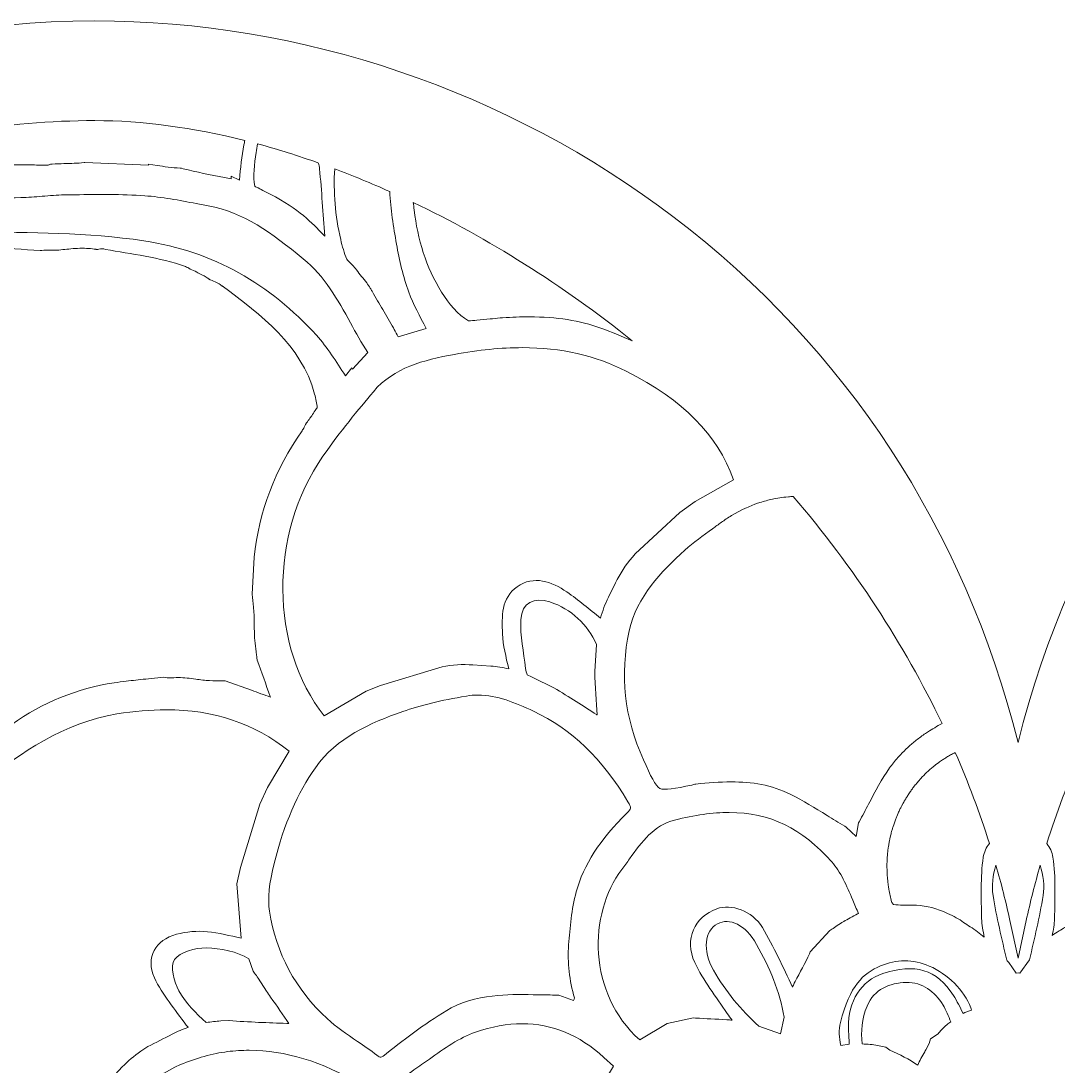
# Model space of a CAD drawing. Extents: x 12 to 8996, y -931 to -69.
# Drawn here: x 4804.4 to 5086.9, y -353.2 to -68.6 of the extents above; entities that cross this region are included whole.
import ezdxf

# ---------------------------------------------------------------- set-up
doc = ezdxf.new("R2010")
doc.units = 0
doc.header["$MEASUREMENT"] = 0
doc.layers.add('Layer 1', color=7, linetype='Continuous')

msp = doc.modelspace()

# ---------------------------------------------------------------- linework, layer by layer
at = {"layer": 'Layer 1', "lineweight": 0}
for points, knots in [([(5491.1, -136.52), (5449.12, -92.73), (5390.98, -68.61), (5327.41, -68.61), (5271.01, -68.61), (5214.99, -87.62), (5169.65, -122.14), (5122.88, -157.75), (5090.64, -207.02), (5076, -265.08), (5061.36, -207.03), (5029.12, -157.77), (4982.34, -122.15), (4937.01, -87.64), (4880.98, -68.62), (4824.59, -68.61), (4824.59, -68.61), (4824.54, -68.61), (4824.54, -68.61), (4760.99, -68.61), (4702.87, -92.72), (4660.89, -136.51), (4612.95, -186.52), (4587.61, -260.36), (4587.61, -350.03), (4587.61, -422.61), (4613.29, -498.34), (4663.94, -575.11), (4704.37, -636.41), (4760.73, -698.52), (4831.45, -759.71), (4951.78, -863.84), (5073.71, -930.15), (5074.92, -930.81), (5074.92, -930.81), (5076, -931.39), (5076, -931.39), (5076, -931.39), (5077.07, -930.81), (5077.07, -930.81), (5078.29, -930.15), (5200.22, -863.84), (5320.55, -759.71), (5391.27, -698.52), (5447.63, -636.41), (5488.06, -575.11), (5538.71, -498.34), (5564.39, -422.61), (5564.39, -350.03), (5564.39, -260.37), (5539.05, -186.54), (5491.1, -136.52)], [0, 0, 0, 0, 1, 1, 1, 2, 2, 2, 3, 3, 3, 4, 4, 4, 5, 5, 5, 6, 6, 6, 7, 7, 7, 8, 8, 8, 9, 9, 9, 10, 10, 10, 11, 11, 11, 12, 12, 12, 13, 13, 13, 14, 14, 14, 15, 15, 15, 16, 16, 16, 17, 17, 17, 17]), ([(4865.17, -102.37), (4864.53, -105.5), (4864.25, -108.71), (4863.92, -111.95), (4863.92, -111.95), (4861.73, -110.93), (4861.73, -110.93), (4861.73, -110.93), (4861.64, -111.62), (4861.64, -111.62), (4861.05, -111.5), (4860.45, -111.38), (4859.86, -111.27), (4855.96, -110.51), (4852.28, -109.79), (4848.61, -108.86), (4848.61, -108.86), (4848.15, -108.69), (4848.15, -108.69), (4848.15, -108.69), (4847.77, -108.69), (4847.77, -108.69), (4845.58, -108.67), (4843.39, -108.31), (4841.55, -107.95), (4841.55, -107.95), (4839.17, -107.61), (4839.17, -107.61), (4839.17, -107.61), (4839.13, -107.94), (4839.13, -107.94), (4839.13, -107.94), (4821.8, -107.17), (4821.8, -107.17), (4821.8, -107.17), (4821.62, -107.19), (4821.62, -107.19), (4819.85, -107.39), (4818.05, -107.43), (4816.15, -107.48), (4815.08, -107.5), (4814.01, -107.53), (4812.94, -107.59), (4812.94, -107.59), (4812.51, -107.61), (4812.51, -107.61), (4812.51, -107.61), (4812.12, -107.78), (4812.12, -107.78), (4812.05, -107.82), (4811.97, -107.84), (4811.88, -107.86), (4811.7, -107.88), (4811.51, -107.91), (4811.28, -107.9), (4809.87, -107.87), (4808.46, -107.85), (4807.04, -107.84), (4807.04, -107.84), (4806.09, -107.84), (4806.09, -107.84), (4803.72, -107.83), (4801.3, -107.84), (4798.76, -107.84), (4798.76, -107.84), (4794.02, -107.86), (4794.02, -107.86), (4794.02, -107.86), (4793.31, -107.96), (4793.31, -107.96), (4791.98, -108.22), (4790.45, -108.19), (4788.63, -107.88), (4788.63, -107.88), (4787.87, -107.75), (4787.87, -107.75), (4787.87, -107.75), (4787.2, -108.11), (4787.2, -108.11), (4787.01, -108.21), (4786.59, -108.32), (4785.82, -108.31), (4782.69, -108.26), (4779.57, -108.28), (4776.44, -108.3), (4773.29, -108.32), (4770.13, -108.34), (4766.98, -108.28), (4766.98, -108.28), (4754.22, -108.07), (4754.22, -108.07), (4754.05, -108.07), (4753.89, -108.06), (4753.72, -108.06), (4776.09, -99.99), (4800.35, -95.76), (4824.54, -95.76), (4837.49, -95.76), (4851.25, -97.64), (4865.41, -101.21), (4865.33, -101.58), (4865.25, -101.96), (4865.17, -102.37)], [0, 0, 0, 0, 1, 1, 1, 2, 2, 2, 3, 3, 3, 4, 4, 4, 5, 5, 5, 6, 6, 6, 7, 7, 7, 8, 8, 8, 9, 9, 9, 10, 10, 10, 11, 11, 11, 12, 12, 12, 13, 13, 13, 14, 14, 14, 15, 15, 15, 16, 16, 16, 17, 17, 17, 18, 18, 18, 19, 19, 19, 20, 20, 20, 21, 21, 21, 22, 22, 22, 23, 23, 23, 24, 24, 24, 25, 25, 25, 26, 26, 26, 27, 27, 27, 28, 28, 28, 29, 29, 29, 30, 30, 30, 31, 31, 31, 32, 32, 32, 33, 33, 33, 34, 34, 34, 34]), ([(4885.5, -107.31), (4885.65, -107.81), (4885.74, -108.4), (4885.78, -108.87), (4886.29, -114.94), (4886.74, -121.04), (4887.21, -127.21), (4886.86, -126.86), (4886.52, -126.53), (4886.14, -126.14), (4883.2, -123.11), (4879.17, -118.97), (4870.82, -115.1), (4870.82, -115.1), (4870.66, -115), (4870.66, -115), (4870.14, -114.69), (4869.61, -114.37), (4869.06, -114.1), (4868.71, -113.93), (4868.41, -113.8), (4868.1, -113.66), (4867.61, -110.85), (4867.98, -107.7), (4868.51, -104.41), (4868.62, -103.69), (4868.75, -102.96), (4868.9, -102.11), (4874.39, -103.59), (4879.93, -105.34), (4885.5, -107.31)], [0, 0, 0, 0, 1, 1, 1, 2, 2, 2, 3, 3, 3, 4, 4, 4, 5, 5, 5, 6, 6, 6, 7, 7, 7, 8, 8, 8, 9, 9, 9, 10, 10, 10, 10]), ([(4904.88, -115.08), (4905.06, -119.86), (4905.91, -124.66), (4906.73, -129.39), (4907.49, -133.82), (4908.53, -138.28), (4910.08, -142.49), (4911.3, -145.82), (4913.02, -148.97), (4914.78, -152.37), (4914.78, -152.37), (4907.21, -154.64), (4907.21, -154.64), (4906.85, -153.96), (4906.48, -153.28), (4906.1, -152.61), (4906.1, -152.61), (4905.89, -152.24), (4905.89, -152.24), (4904.95, -150.56), (4903.97, -148.9), (4902.99, -147.23), (4902.05, -145.63), (4901.11, -144.03), (4900.08, -142.23), (4899.89, -141.96), (4899.72, -141.68), (4899.55, -141.4), (4899.25, -140.92), (4898.94, -140.44), (4898.59, -139.98), (4897.67, -138.77), (4896.73, -137.57), (4895.79, -136.38), (4895.09, -135.49), (4894.33, -134.73), (4893.6, -134), (4893.44, -133.85), (4893.3, -133.69), (4893.15, -133.54), (4892.51, -131.8), (4891.93, -130.02), (4891.51, -128.15), (4890.01, -121.58), (4889.5, -115.18), (4889.88, -108.91), (4894.87, -110.78), (4899.87, -112.84), (4904.88, -115.08)], [0, 0, 0, 0, 1, 1, 1, 2, 2, 2, 3, 3, 3, 4, 4, 4, 5, 5, 5, 6, 6, 6, 7, 7, 7, 8, 8, 8, 9, 9, 9, 10, 10, 10, 11, 11, 11, 12, 12, 12, 13, 13, 13, 14, 14, 14, 15, 15, 15, 16, 16, 16, 16]), ([(4736.5, -118.82), (4736.43, -118.13), (4736.36, -117.44), (4736.3, -116.76), (4736.3, -116.76), (4787.22, -116.76), (4787.22, -116.76), (4788.94, -116.76), (4790.65, -116.77), (4792.37, -116.78), (4796.31, -116.8), (4800.38, -116.83), (4804.4, -116.73), (4806.36, -116.69), (4808.31, -116.52), (4810.2, -116.36), (4812.28, -116.19), (4814.25, -116.02), (4816.24, -116), (4816.24, -116), (4819.17, -115.96), (4819.17, -115.96), (4825.41, -115.88), (4831.87, -115.79), (4838.13, -116.23), (4842.8, -116.55), (4847.57, -117.47), (4852.19, -118.35), (4852.19, -118.35), (4855.45, -118.97), (4855.45, -118.97), (4865.1, -120.75), (4872.57, -126.3), (4881.33, -133.38), (4887.16, -138.09), (4890.73, -144.58), (4894.19, -150.86), (4895.66, -153.54), (4897.18, -156.29), (4898.87, -158.9), (4898.87, -158.9), (4894.75, -163.45), (4894.75, -163.45), (4894.75, -163.45), (4894.52, -163.13), (4894.52, -163.13), (4894.52, -163.13), (4892.81, -165.28), (4892.81, -165.28), (4890.24, -161.37), (4887.89, -157.5), (4884.9, -154.22), (4872.22, -140.31), (4857.02, -131.39), (4837.87, -128.5), (4822.46, -126.18), (4807.07, -126.35), (4791.67, -125.99), (4777.65, -125.66), (4763.58, -126.89), (4749.53, -127.32), (4747.18, -127.39), (4746.25, -128.09), (4746.23, -130.53), (4746.2, -134.21), (4745.64, -137.88), (4745.58, -141.55), (4745.31, -157.9), (4744.8, -174.26), (4745.01, -190.6), (4745.25, -208.37), (4746.6, -226.17), (4754.57, -242.42), (4757.54, -248.49), (4762.7, -253.51), (4766.98, -258.92), (4768.98, -261.45), (4770.97, -264.11), (4773.45, -266.12), (4776.81, -268.86), (4780.47, -271.27), (4784.36, -273.95), (4784.36, -273.95), (4778.44, -279.11), (4778.44, -279.11), (4775.98, -277.54), (4773.39, -276.09), (4770.88, -274.67), (4764.43, -271.04), (4757.77, -267.29), (4752.63, -261.41), (4742.58, -249.9), (4737.27, -237.24), (4736.4, -222.72), (4736.26, -220.3), (4736.07, -217.88), (4735.89, -215.47), (4735.53, -210.66), (4735.16, -205.68), (4735.1, -200.83), (4735.07, -198.44), (4735.38, -196.04), (4735.71, -193.5), (4736, -191.25), (4736.3, -188.92), (4736.35, -186.56), (4736.79, -166.1), (4737.06, -147.4), (4737.17, -129.42), (4737.19, -125.82), (4736.84, -122.26), (4736.5, -118.82)], [0, 0, 0, 0, 1, 1, 1, 2, 2, 2, 3, 3, 3, 4, 4, 4, 5, 5, 5, 6, 6, 6, 7, 7, 7, 8, 8, 8, 9, 9, 9, 10, 10, 10, 11, 11, 11, 12, 12, 12, 13, 13, 13, 14, 14, 14, 15, 15, 15, 16, 16, 16, 17, 17, 17, 18, 18, 18, 19, 19, 19, 20, 20, 20, 21, 21, 21, 22, 22, 22, 23, 23, 23, 24, 24, 24, 25, 25, 25, 26, 26, 26, 27, 27, 27, 28, 28, 28, 29, 29, 29, 30, 30, 30, 31, 31, 31, 32, 32, 32, 33, 33, 33, 34, 34, 34, 35, 35, 35, 36, 36, 36, 37, 37, 37, 37]), ([(4970.89, -155.69), (4968.04, -154.48), (4965.25, -153.33), (4962.37, -152.29), (4956.6, -150.21), (4950.32, -149.2), (4942.9, -149.2), (4940.58, -149.2), (4938.15, -149.3), (4935.59, -149.49), (4935.44, -149.49), (4935.28, -149.48), (4934.93, -149.51), (4934.03, -149.63), (4933.13, -149.74), (4932.21, -149.78), (4930.99, -149.85), (4929.77, -149.97), (4928.55, -150.1), (4927.83, -150.18), (4927.09, -150.25), (4926.28, -150.32), (4923.38, -148.53), (4921.07, -145.78), (4919, -142.5), (4914.69, -135.63), (4912.5, -128.07), (4911.52, -120.09), (4911.44, -119.4), (4911.35, -118.72), (4911.26, -118.03), (4931.61, -127.78), (4951.87, -140.49), (4970.89, -155.69)], [0, 0, 0, 0, 1, 1, 1, 2, 2, 2, 3, 3, 3, 4, 4, 4, 5, 5, 5, 6, 6, 6, 7, 7, 7, 8, 8, 8, 9, 9, 9, 10, 10, 10, 11, 11, 11, 11]), ([(4749.24, -205.88), (4749.26, -204.47), (4749.14, -203.06), (4749.16, -201.64), (4749.16, -201.34), (4749.17, -201.03), (4749.19, -200.72), (4749.21, -200.35), (4749.23, -199.98), (4749.26, -199.6), (4749.28, -199.34), (4749.29, -199.28), (4749.28, -199.35), (4749.29, -199.3), (4749.29, -199.28), (4749.29, -199.19), (4749.29, -198.99), (4749.29, -198.79), (4749.29, -198.59), (4749.29, -198.29), (4749.28, -197.98), (4749.26, -197.68), (4749.19, -196.18), (4749.11, -194.7), (4749.24, -193.2), (4749.26, -192.9), (4749.31, -192.59), (4749.35, -192.29), (4749.34, -192.02), (4749.36, -191.74), (4749.41, -191.47), (4749.37, -190.84), (4749.35, -190.23), (4749.41, -189.62), (4749.39, -189.51), (4749.37, -189.41), (4749.36, -189.3), (4749.07, -187.1), (4748.9, -184.86), (4748.88, -182.64), (4748.82, -176.11), (4748.86, -169.58), (4748.86, -162.55), (4748.87, -162.59), (4748.89, -162.62), (4748.91, -162.66), (4748.91, -162.63), (4748.9, -162.6), (4748.89, -162.57), (4748.89, -162.53), (4748.88, -162.5), (4748.88, -162.46), (4748.88, -162.42), (4748.88, -162.39), (4748.88, -162.35), (4748.89, -162.13), (4748.91, -161.88), (4748.93, -161.65), (4748.85, -160.85), (4748.77, -160.06), (4748.8, -159.24), (4748.86, -157.82), (4749.01, -156.41), (4749.2, -155.01), (4749.54, -152.46), (4749.6, -149.89), (4749.94, -147.34), (4749.96, -147.17), (4750.01, -147.01), (4750.06, -146.85), (4749.88, -144.18), (4749.84, -141.44), (4749.98, -138.61), (4750.09, -136.36), (4749.99, -134.1), (4749.99, -131.8), (4752.77, -131.38), (4755.51, -131.1), (4758.22, -130.97), (4758.59, -130.82), (4758.98, -130.7), (4759.36, -130.61), (4762.37, -129.9), (4765.41, -129.55), (4768.5, -129.54), (4769.9, -129.54), (4771.28, -129.65), (4772.68, -129.69), (4773.8, -129.73), (4774.89, -129.54), (4776, -129.44), (4776.07, -129.43), (4776.15, -129.41), (4776.22, -129.41), (4776.55, -129.4), (4776.87, -129.38), (4777.19, -129.37), (4777.2, -129.37), (4777.21, -129.38), (4777.23, -129.38), (4778.65, -129.32), (4780.06, -129.18), (4781.48, -129.27), (4781.73, -129.28), (4781.95, -129.35), (4782.19, -129.37), (4791.34, -129.96), (4800.49, -130.5), (4809.63, -131.16), (4810.95, -130.98), (4812.28, -131.08), (4813.61, -131.06), (4815.08, -131.03), (4816.55, -130.81), (4818.01, -130.68), (4819.65, -130.53), (4821.29, -130.46), (4822.94, -130.59), (4823.57, -130.64), (4824.2, -130.72), (4824.83, -130.81), (4824.92, -130.82), (4824.98, -130.83), (4825.02, -130.84), (4825.06, -130.84), (4825.08, -130.84), (4825.14, -130.83), (4825.29, -130.84), (4825.45, -130.83), (4825.6, -130.81), (4825.61, -130.81), (4825.62, -130.81), (4825.63, -130.8), (4826.27, -130.6), (4826.89, -130.65), (4827.47, -130.83), (4834.42, -132.14), (4842.14, -132.93), (4849.23, -135.5), (4849.66, -135.66), (4850.09, -135.91), (4850.51, -136.2), (4851.14, -136.4), (4851.74, -136.71), (4852.31, -137.06), (4852.75, -137.34), (4853.21, -137.54), (4853.69, -137.75), (4854.51, -138.12), (4855.22, -138.63), (4855.97, -139.13), (4855.76, -138.99), (4855.54, -138.85), (4855.33, -138.71), (4856.32, -139.31), (4857.46, -139.63), (4858.44, -140.25), (4858.75, -140.45), (4859.04, -140.67), (4859.3, -140.91), (4859.29, -140.84), (4859.28, -140.78), (4859.27, -140.72), (4870.06, -148.97), (4880.66, -156.64), (4884.42, -170.23), (4884.78, -171.53), (4885.01, -172.78), (4885.11, -174.01), (4885.06, -174.07), (4885.01, -174.13), (4884.97, -174.2), (4884.97, -174.2), (4884.55, -174.75), (4884.55, -174.75), (4884.25, -175.23), (4883.94, -175.7), (4883.61, -176.16), (4883.61, -176.16), (4883.1, -176.82), (4883.1, -176.82), (4882.82, -177.27), (4882.51, -177.69), (4882.2, -178.1), (4882.2, -178.1), (4881.97, -178.5), (4881.97, -178.5), (4881.85, -178.74), (4881.73, -178.99), (4881.56, -179.28), (4881.39, -179.59), (4881.21, -179.9), (4880.99, -180.21), (4873.59, -190.88), (4869.28, -202.23), (4867.92, -214.68), (4867.92, -214.68), (4867.44, -224.71), (4867.44, -224.71), (4867.51, -225.88), (4867.62, -227.05), (4867.73, -228.22), (4867.73, -228.22), (4867.85, -229.56), (4867.85, -229.56), (4867.95, -230.76), (4867.96, -231.97), (4867.98, -233.18), (4867.98, -233.87), (4867.99, -234.56), (4868.01, -235.25), (4868.07, -237.09), (4868.26, -239.01), (4868.59, -241.29), (4868.63, -241.53), (4868.65, -241.79), (4868.67, -242.1), (4868.67, -242.1), (4868.8, -242.67), (4868.8, -242.67), (4869.95, -245.98), (4871.14, -249.28), (4872.34, -252.61), (4872.34, -252.61), (4872.4, -252.77), (4872.4, -252.77), (4870.66, -252.14), (4868.93, -251.51), (4867.2, -250.89), (4867.2, -250.89), (4860.05, -248.29), (4860.05, -248.29), (4860.05, -248.29), (4859.37, -248.3), (4859.37, -248.3), (4858.18, -248.32), (4856.98, -248.34), (4855.79, -248.27), (4854.55, -248.21), (4853.32, -248.04), (4852.02, -247.86), (4852.02, -247.86), (4850.8, -247.7), (4850.8, -247.7), (4849.33, -247.51), (4847.75, -247.34), (4846.05, -247.47), (4845.25, -247.54), (4844.42, -247.59), (4843.79, -247.42), (4843.79, -247.42), (4843.34, -247.32), (4843.34, -247.32), (4843.34, -247.32), (4839.13, -247.77), (4839.13, -247.77), (4837.26, -247.96), (4835.49, -248.15), (4833.76, -248.35), (4833.76, -248.35), (4833.12, -248.42), (4833.12, -248.42), (4832.02, -248.56), (4830.94, -248.7), (4829.86, -248.86), (4819.65, -250.4), (4810.26, -254.22), (4801.95, -260.23), (4801.44, -260.6), (4800.93, -260.91), (4800.39, -261.21), (4800.09, -261.39), (4799.78, -261.55), (4799.48, -261.7), (4799.48, -261.7), (4799.15, -261.89), (4799.15, -261.89), (4798.79, -262.15), (4798.42, -262.39), (4798.05, -262.63), (4798.05, -262.63), (4796.67, -263.69), (4796.67, -263.69), (4796.38, -263.94), (4796.09, -264.2), (4795.79, -264.44), (4795.06, -265.04), (4794.26, -265.61), (4793.47, -266.15), (4790.62, -266.16), (4787.75, -265.45), (4784.85, -264.16), (4773.88, -259.3), (4766.87, -250.18), (4759.6, -240.3), (4759.04, -239.78), (4758.54, -239.16), (4758.13, -238.58), (4757.46, -237.64), (4756.93, -236.64), (4756.43, -235.61), (4755.9, -234.52), (4755.48, -233.37), (4755.13, -232.19), (4754.42, -231.17), (4753.91, -229.95), (4753.66, -228.47), (4752.46, -221.39), (4750.88, -214.38), (4749.32, -206.69), (4749.35, -206.71), (4749.38, -206.72), (4749.41, -206.73), (4749.3, -206.46), (4749.23, -206.18), (4749.24, -205.88)], [0, 0, 0, 0, 1, 1, 1, 2, 2, 2, 3, 3, 3, 4, 4, 4, 5, 5, 5, 6, 6, 6, 7, 7, 7, 8, 8, 8, 9, 9, 9, 10, 10, 10, 11, 11, 11, 12, 12, 12, 13, 13, 13, 14, 14, 14, 15, 15, 15, 16, 16, 16, 17, 17, 17, 18, 18, 18, 19, 19, 19, 20, 20, 20, 21, 21, 21, 22, 22, 22, 23, 23, 23, 24, 24, 24, 25, 25, 25, 26, 26, 26, 27, 27, 27, 28, 28, 28, 29, 29, 29, 30, 30, 30, 31, 31, 31, 32, 32, 32, 33, 33, 33, 34, 34, 34, 35, 35, 35, 36, 36, 36, 37, 37, 37, 38, 38, 38, 39, 39, 39, 40, 40, 40, 41, 41, 41, 42, 42, 42, 43, 43, 43, 44, 44, 44, 45, 45, 45, 46, 46, 46, 47, 47, 47, 48, 48, 48, 49, 49, 49, 50, 50, 50, 51, 51, 51, 52, 52, 52, 53, 53, 53, 54, 54, 54, 55, 55, 55, 56, 56, 56, 57, 57, 57, 58, 58, 58, 59, 59, 59, 60, 60, 60, 61, 61, 61, 62, 62, 62, 63, 63, 63, 64, 64, 64, 65, 65, 65, 66, 66, 66, 67, 67, 67, 68, 68, 68, 69, 69, 69, 70, 70, 70, 71, 71, 71, 72, 72, 72, 73, 73, 73, 74, 74, 74, 75, 75, 75, 76, 76, 76, 77, 77, 77, 78, 78, 78, 79, 79, 79, 80, 80, 80, 81, 81, 81, 82, 82, 82, 83, 83, 83, 84, 84, 84, 85, 85, 85, 86, 86, 86, 87, 87, 87, 88, 88, 88, 89, 89, 89, 90, 90, 90, 91, 91, 91, 92, 92, 92, 93, 93, 93, 94, 94, 94, 95, 95, 95, 96, 96, 96, 97, 97, 97, 98, 98, 98, 99, 99, 99, 100, 100, 100, 101, 101, 101, 102, 102, 102, 103, 103, 103, 104, 104, 104, 105, 105, 105, 105]), ([(4988.02, -199.46), (4988.02, -199.46), (4983.9, -202.47), (4983.9, -202.47), (4983.9, -202.47), (4971.69, -213.78), (4971.69, -213.78), (4971.69, -213.78), (4970.95, -214.63), (4970.95, -214.63), (4969.12, -216.76), (4967.58, -219.12), (4966.35, -221.63), (4966.35, -221.63), (4964.42, -225.56), (4964.42, -225.56), (4963.52, -227.4), (4962.81, -229.31), (4962.29, -231.26), (4959.28, -228.83), (4956.31, -226.31), (4953.11, -224.12), (4948.95, -221.28), (4944.14, -219.53), (4939.57, -222.69), (4935.21, -225.69), (4935.39, -230.92), (4935.59, -235.53), (4935.72, -238.7), (4936.53, -241.84), (4937.27, -245.06), (4935.68, -244.69), (4934.07, -244.42), (4932.43, -244.31), (4932.43, -244.31), (4927.53, -243.98), (4927.53, -243.98), (4924.71, -243.79), (4921.88, -243.96), (4919.11, -244.5), (4919.11, -244.5), (4902.32, -249.56), (4902.32, -249.56), (4902.32, -249.56), (4898.43, -251.13), (4898.43, -251.13), (4898.43, -251.13), (4887.04, -257.87), (4887.04, -257.87), (4872.18, -239.07), (4871.91, -208.43), (4886.69, -187.16), (4891.28, -180.54), (4896.43, -174.3), (4900.41, -169.59), (4906.02, -162.94), (4914.05, -160.99), (4922.48, -159.43), (4929.11, -158.21), (4935.24, -157.59), (4940.98, -157.59), (4951.6, -157.59), (4960.84, -159.71), (4969.3, -164.01), (4984.96, -171.97), (4994.03, -181.14), (4998.45, -193.56), (4998.45, -193.56), (4988.02, -199.46), (4988.02, -199.46)], [0, 0, 0, 0, 1, 1, 1, 2, 2, 2, 3, 3, 3, 4, 4, 4, 5, 5, 5, 6, 6, 6, 7, 7, 7, 8, 8, 8, 9, 9, 9, 10, 10, 10, 11, 11, 11, 12, 12, 12, 13, 13, 13, 14, 14, 14, 15, 15, 15, 16, 16, 16, 17, 17, 17, 18, 18, 18, 19, 19, 19, 20, 20, 20, 21, 21, 21, 22, 22, 22, 23, 23, 23, 23]), ([(5051.36, -262.28), (5050.95, -262.55), (5050.55, -262.82), (5050.15, -263.1), (5049.71, -263.41), (5049.27, -263.72), (5048.84, -264.05), (5048.08, -264.63), (5047.33, -265.23), (5046.6, -265.87), (5046.6, -265.87), (5045.93, -266.49), (5045.93, -266.49), (5045.26, -267.12), (5044.59, -267.77), (5043.96, -268.46), (5043.73, -268.7), (5043.5, -268.95), (5043.27, -269.21), (5042.36, -270.24), (5041.65, -271.13), (5041.02, -272), (5038.8, -275.09), (5037.09, -278.4), (5035.27, -281.9), (5034.46, -283.47), (5033.63, -285.07), (5032.74, -286.69), (5032.74, -286.69), (5032.56, -287.02), (5032.56, -287.02), (5032.56, -287.02), (5031.89, -290.75), (5031.89, -290.75), (5031.89, -290.75), (5029.2, -288.18), (5029.2, -288.18), (5029.2, -288.18), (5028.79, -287.87), (5028.79, -287.87), (5027.12, -286.89), (5025.53, -285.92), (5023.98, -284.97), (5020.62, -282.91), (5017.44, -280.96), (5014.1, -279.27), (5008.87, -276.63), (5003.45, -275.84), (4997.92, -275.84), (4994.73, -275.84), (4991.5, -276.1), (4988.24, -276.42), (4987.79, -276.46), (4987.45, -276.59), (4987.18, -276.69), (4982.51, -277.66), (4979.69, -278.25), (4978.44, -277.6), (4977.17, -276.95), (4975.97, -274.27), (4973.97, -269.84), (4968.72, -258.2), (4967.46, -246.72), (4970.12, -234.72), (4972.24, -225.19), (4978.75, -218.64), (4985.24, -212.75), (4987.56, -210.64), (4990.22, -208.73), (4992.8, -206.89), (4993.6, -206.31), (4994.4, -205.74), (4995.19, -205.16), (4996.01, -204.56), (4996.92, -203.95), (4997.97, -203.31), (4997.97, -203.31), (5000.78, -201.77), (5000.78, -201.77), (5001.2, -201.57), (5001.62, -201.36), (5002.04, -201.17), (5002.58, -200.93), (5003.13, -200.71), (5003.68, -200.5), (5003.68, -200.5), (5004.08, -200.34), (5004.08, -200.34), (5004.41, -200.21), (5004.74, -200.07), (5005.07, -199.96), (5005.27, -199.89), (5005.48, -199.83), (5005.68, -199.78), (5005.68, -199.78), (5006.11, -199.65), (5006.11, -199.65), (5007.28, -199.3), (5008.39, -198.97), (5009.5, -198.78), (5009.5, -198.78), (5010.58, -198.57), (5010.58, -198.57), (5011.31, -198.44), (5012.03, -198.35), (5012.76, -198.27), (5012.76, -198.27), (5013.46, -198.2), (5013.46, -198.2), (5013.9, -198.17), (5014.33, -198.13), (5014.77, -198.1), (5031.3, -217.48), (5044.92, -238.27), (5055.29, -259.96), (5053.93, -260.69), (5052.61, -261.47), (5051.36, -262.28)], [0, 0, 0, 0, 1, 1, 1, 2, 2, 2, 3, 3, 3, 4, 4, 4, 5, 5, 5, 6, 6, 6, 7, 7, 7, 8, 8, 8, 9, 9, 9, 10, 10, 10, 11, 11, 11, 12, 12, 12, 13, 13, 13, 14, 14, 14, 15, 15, 15, 16, 16, 16, 17, 17, 17, 18, 18, 18, 19, 19, 19, 20, 20, 20, 21, 21, 21, 22, 22, 22, 23, 23, 23, 24, 24, 24, 25, 25, 25, 26, 26, 26, 27, 27, 27, 28, 28, 28, 29, 29, 29, 30, 30, 30, 31, 31, 31, 32, 32, 32, 33, 33, 33, 34, 34, 34, 35, 35, 35, 36, 36, 36, 37, 37, 37, 38, 38, 38, 39, 39, 39, 39]), ([(4941.89, -244.92), (4941.39, -240.49), (4940.31, -236.03), (4940.57, -231.65), (4940.85, -227.05), (4944.19, -225.44), (4948.49, -226.84), (4954.31, -228.74), (4958.84, -233.07), (4961.19, -238.42), (4961.19, -238.42), (4960.71, -245.78), (4960.71, -245.78), (4960.8, -249.9), (4961.1, -253.99), (4961.37, -257.62), (4961.31, -257.58), (4961.26, -257.55), (4961.2, -257.51), (4957.71, -255.26), (4953.76, -252.69), (4949.6, -250.24), (4949.6, -250.24), (4943.83, -247.38), (4943.83, -247.38), (4943.33, -247.14), (4942.82, -246.94), (4942.31, -246.72), (4942.12, -246.16), (4941.96, -245.57), (4941.89, -244.92)], [0, 0, 0, 0, 1, 1, 1, 2, 2, 2, 3, 3, 3, 4, 4, 4, 5, 5, 5, 6, 6, 6, 7, 7, 7, 8, 8, 8, 9, 9, 9, 10, 10, 10, 10]), ([(4969.52, -284.26), (4962.16, -291.46), (4957.63, -298.52), (4955.67, -305.81), (4954.38, -310.63), (4953.94, -315.55), (4953.6, -320.17), (4953.24, -325.06), (4953.81, -329.99), (4955.19, -334.69), (4955.13, -334.93), (4955.02, -335.17), (4954.88, -335.38), (4954.88, -335.38), (4950.89, -333.89), (4950.89, -333.89), (4950.89, -333.89), (4950.48, -333.89), (4950.48, -333.89), (4948.73, -333.89), (4947.03, -333.85), (4945.37, -333.82), (4941.54, -333.73), (4937.93, -333.66), (4934.3, -334.02), (4930.44, -334.41), (4925.51, -335.14), (4921.59, -337.39), (4915.26, -341.02), (4909.39, -345.52), (4904, -349.84), (4902.46, -351.07), (4902.38, -351.01), (4901.37, -350.25), (4899.65, -348.95), (4897.86, -347.73), (4896.13, -346.54), (4893.15, -344.51), (4890.34, -342.59), (4887.84, -340.3), (4879.19, -332.37), (4873.91, -322.53), (4872.14, -311.06), (4871.61, -307.62), (4872.02, -303.37), (4873.37, -298.06), (4876.16, -287.13), (4879.74, -278.85), (4884.61, -271.98), (4890.43, -263.78), (4899.5, -259.78), (4908.42, -256.68), (4913.25, -255), (4918.76, -253.66), (4925.75, -252.46), (4926.82, -252.28), (4927.88, -252.2), (4928.92, -252.2), (4934.11, -252.2), (4939.06, -254.27), (4944.06, -256.61), (4954.34, -261.41), (4962.74, -269.47), (4969.73, -281.26), (4970.74, -282.97), (4970.65, -283.15), (4969.52, -284.26)], [0, 0, 0, 0, 1, 1, 1, 2, 2, 2, 3, 3, 3, 4, 4, 4, 5, 5, 5, 6, 6, 6, 7, 7, 7, 8, 8, 8, 9, 9, 9, 10, 10, 10, 11, 11, 11, 12, 12, 12, 13, 13, 13, 14, 14, 14, 15, 15, 15, 16, 16, 16, 17, 17, 17, 18, 18, 18, 19, 19, 19, 20, 20, 20, 21, 21, 21, 22, 22, 22, 22]), ([(4871.59, -277.36), (4871.59, -277.36), (4869.45, -281.87), (4869.45, -281.87), (4869.45, -281.87), (4864.27, -299.13), (4864.27, -299.13), (4864.27, -299.13), (4863.25, -303.63), (4863.25, -303.63), (4863.25, -303.63), (4864.38, -318.36), (4864.38, -318.36), (4864.38, -318.36), (4864.41, -318.43), (4864.41, -318.43), (4861.37, -317.73), (4858.32, -316.96), (4855.21, -316.64), (4852.46, -316.36), (4849.49, -316.63), (4846.81, -317.35), (4840.98, -318.9), (4838.28, -323.65), (4840.8, -329.18), (4842.92, -333.82), (4846.42, -337.85), (4849.43, -342.06), (4849.59, -342.28), (4849.8, -342.48), (4850.02, -342.67), (4848.51, -343.19), (4847.01, -343.79), (4845.6, -344.54), (4843.33, -345.73), (4841.2, -346.85), (4839.03, -347.9), (4839.03, -347.9), (4837.04, -349.21), (4837.04, -349.21), (4835.22, -350.43), (4833.54, -351.87), (4832.04, -353.48), (4832.04, -353.48), (4822.34, -363.95), (4822.34, -363.95), (4822.34, -363.95), (4818.95, -368.56), (4818.95, -368.56), (4818.95, -368.56), (4813.13, -378.82), (4813.13, -378.82), (4791.7, -370.84), (4776.5, -343.1), (4777.57, -323.65), (4777.97, -316.32), (4778.68, -308.78), (4779.3, -302.13), (4780.24, -291.94), (4785.24, -283.33), (4794.57, -275.79), (4804.22, -268), (4816.04, -259.72), (4830.57, -257.35), (4835.28, -256.59), (4839.73, -256.2), (4843.95, -256.2), (4857, -256.2), (4867.88, -259.89), (4877.48, -267.47), (4877.48, -267.47), (4871.59, -277.36), (4871.59, -277.36)], [0, 0, 0, 0, 1, 1, 1, 2, 2, 2, 3, 3, 3, 4, 4, 4, 5, 5, 5, 6, 6, 6, 7, 7, 7, 8, 8, 8, 9, 9, 9, 10, 10, 10, 11, 11, 11, 12, 12, 12, 13, 13, 13, 14, 14, 14, 15, 15, 15, 16, 16, 16, 17, 17, 17, 18, 18, 18, 19, 19, 19, 20, 20, 20, 21, 21, 21, 22, 22, 22, 23, 23, 23, 24, 24, 24, 24]), ([(5066.08, -313.08), (5066.12, -314.74), (5066.44, -316.41), (5066.79, -318.09), (5065.58, -317.1), (5064.32, -316.15), (5062.97, -315.3), (5062.35, -314.91), (5061.74, -314.51), (5061.16, -314.09), (5059.94, -313.21), (5058.5, -312.42), (5056.77, -311.66), (5056.77, -311.66), (5055.65, -311.17), (5055.65, -311.17), (5052.94, -309.99), (5050.1, -309.39), (5047.22, -309.39), (5047.15, -309.39), (5047.08, -309.39), (5047.01, -309.39), (5045.44, -309.4), (5043.75, -309.4), (5042.07, -309.27), (5041.87, -309.06), (5041.6, -308.67), (5041.55, -308.47), (5041.25, -307.37), (5041, -306.24), (5040.81, -305.11), (5040.78, -304.93), (5040.76, -304.74), (5040.74, -304.56), (5040.74, -304.56), (5040.62, -303.66), (5040.62, -303.66), (5040.53, -303.04), (5040.44, -302.41), (5040.39, -301.79), (5040.37, -301.54), (5040.36, -301.29), (5040.36, -301.05), (5040.36, -301.05), (5040.32, -300.01), (5040.32, -300.01), (5040.3, -299.51), (5040.27, -299), (5040.27, -298.51), (5040.28, -298.23), (5040.3, -297.96), (5040.32, -297.68), (5040.32, -297.68), (5040.37, -296.6), (5040.37, -296.6), (5040.39, -296.16), (5040.41, -295.72), (5040.45, -295.29), (5040.48, -294.99), (5040.53, -294.71), (5040.57, -294.42), (5040.57, -294.42), (5040.73, -293.37), (5040.73, -293.37), (5040.78, -292.96), (5040.83, -292.55), (5040.91, -292.14), (5040.97, -291.84), (5041.04, -291.56), (5041.11, -291.27), (5041.11, -291.27), (5041.34, -290.29), (5041.34, -290.29), (5041.43, -289.88), (5041.52, -289.48), (5041.63, -289.09), (5041.72, -288.79), (5041.82, -288.51), (5041.91, -288.22), (5041.91, -288.22), (5042.23, -287.27), (5042.23, -287.27), (5042.35, -286.89), (5042.47, -286.51), (5042.61, -286.13), (5042.72, -285.84), (5042.85, -285.55), (5042.98, -285.26), (5042.98, -285.26), (5043.35, -284.4), (5043.35, -284.4), (5043.5, -284.03), (5043.66, -283.66), (5043.82, -283.31), (5043.96, -283.02), (5044.11, -282.75), (5044.27, -282.47), (5044.27, -282.47), (5044.71, -281.65), (5044.71, -281.65), (5044.89, -281.3), (5045.07, -280.96), (5045.27, -280.62), (5045.44, -280.34), (5045.61, -280.07), (5045.79, -279.8), (5045.79, -279.8), (5046.28, -279.05), (5046.28, -279.05), (5046.49, -278.73), (5046.7, -278.4), (5046.92, -278.09), (5047.12, -277.82), (5047.32, -277.56), (5047.53, -277.3), (5047.53, -277.3), (5048.01, -276.68), (5048.01, -276.68), (5048.26, -276.36), (5048.51, -276.04), (5048.78, -275.73), (5049, -275.47), (5049.23, -275.23), (5049.45, -274.99), (5049.45, -274.99), (5050, -274.41), (5050, -274.41), (5050.27, -274.12), (5050.53, -273.83), (5050.81, -273.56), (5051.06, -273.32), (5051.32, -273.09), (5051.58, -272.86), (5051.58, -272.86), (5052.09, -272.4), (5052.09, -272.4), (5052.4, -272.13), (5052.7, -271.85), (5053.02, -271.59), (5053.28, -271.38), (5053.55, -271.19), (5053.82, -270.99), (5053.82, -270.99), (5054.38, -270.58), (5054.38, -270.58), (5054.71, -270.33), (5055.04, -270.08), (5055.38, -269.85), (5055.67, -269.66), (5055.98, -269.48), (5056.28, -269.3), (5056.28, -269.3), (5056.81, -268.97), (5056.81, -268.97), (5057.17, -268.76), (5057.52, -268.54), (5057.88, -268.35), (5058.2, -268.18), (5058.52, -268.03), (5058.84, -267.87), (5058.84, -267.87), (5058.88, -267.85), (5058.88, -267.85), (5062.46, -276.02), (5065.55, -284.3), (5068.18, -292.62), (5067.34, -293.72), (5066.71, -294.97), (5066.51, -296.38), (5065.72, -301.85), (5065.96, -307.51), (5066.08, -313.08)], [0, 0, 0, 0, 1, 1, 1, 2, 2, 2, 3, 3, 3, 4, 4, 4, 5, 5, 5, 6, 6, 6, 7, 7, 7, 8, 8, 8, 9, 9, 9, 10, 10, 10, 11, 11, 11, 12, 12, 12, 13, 13, 13, 14, 14, 14, 15, 15, 15, 16, 16, 16, 17, 17, 17, 18, 18, 18, 19, 19, 19, 20, 20, 20, 21, 21, 21, 22, 22, 22, 23, 23, 23, 24, 24, 24, 25, 25, 25, 26, 26, 26, 27, 27, 27, 28, 28, 28, 29, 29, 29, 30, 30, 30, 31, 31, 31, 32, 32, 32, 33, 33, 33, 34, 34, 34, 35, 35, 35, 36, 36, 36, 37, 37, 37, 38, 38, 38, 39, 39, 39, 40, 40, 40, 41, 41, 41, 42, 42, 42, 43, 43, 43, 44, 44, 44, 45, 45, 45, 46, 46, 46, 47, 47, 47, 48, 48, 48, 49, 49, 49, 50, 50, 50, 51, 51, 51, 52, 52, 52, 53, 53, 53, 54, 54, 54, 55, 55, 55, 56, 56, 56, 57, 57, 57, 57]), ([(5093.12, -267.82), (5107.45, -274.81), (5114.88, -292.01), (5110.45, -308.47), (5110.4, -308.67), (5110.13, -309.06), (5109.93, -309.27), (5108.19, -309.4), (5106.41, -309.4), (5104.75, -309.39), (5101.97, -309.35), (5099.27, -309.88), (5096.59, -311.01), (5094.47, -311.91), (5092.36, -313.07), (5090.32, -314.46), (5089.31, -315.15), (5088.25, -315.79), (5087.17, -316.44), (5086.52, -316.82), (5085.9, -317.24), (5085.29, -317.68), (5085.61, -316.14), (5085.88, -314.61), (5085.92, -313.08), (5086.04, -307.51), (5086.28, -301.85), (5085.49, -296.38), (5085.29, -294.97), (5084.66, -293.71), (5083.81, -292.62), (5086.45, -284.28), (5089.54, -275.99), (5093.12, -267.82)], [0, 0, 0, 0, 1, 1, 1, 2, 2, 2, 3, 3, 3, 4, 4, 4, 5, 5, 5, 6, 6, 6, 7, 7, 7, 8, 8, 8, 9, 9, 9, 10, 10, 10, 11, 11, 11, 11]), ([(5032.3, -311.81), (5030.87, -312.56), (5029.67, -313.19), (5028.5, -313.88), (5027.27, -314.61), (5026.08, -315.43), (5025.3, -315.96), (5025.3, -315.96), (5024.74, -316.35), (5024.74, -316.35), (5024.74, -316.35), (5019.41, -322.09), (5019.41, -322.09), (5019.41, -322.09), (5019.21, -322.64), (5019.21, -322.64), (5017.95, -325.22), (5016.6, -327.77), (5015.29, -330.24), (5015.29, -330.24), (5015.05, -330.69), (5015.05, -330.69), (5014.87, -331.03), (5014.74, -331.4), (5014.58, -331.75), (5012, -326.35), (5009.48, -320.76), (5006.37, -315.51), (5003.6, -310.84), (4997.8, -308.97), (4993.94, -310.38), (4987.88, -312.6), (4985, -318.67), (4987.94, -325.01), (4990.23, -329.95), (4993.73, -334.34), (4996.78, -338.91), (4997.2, -339.53), (4997.66, -340.13), (4998.15, -340.73), (4997.66, -340.68), (4997.17, -340.63), (4996.68, -340.6), (4993.69, -340.46), (4990.93, -340.32), (4988.16, -340.16), (4988.16, -340.16), (4987.64, -340.08), (4987.64, -340.08), (4987.64, -340.08), (4980.39, -341.67), (4980.39, -341.67), (4980.39, -341.67), (4972.94, -346.1), (4972.94, -346.1), (4958.78, -333.44), (4958.88, -311.76), (4968.09, -299.67), (4968.8, -298.73), (4969.5, -297.77), (4970.19, -296.81), (4973.59, -292.1), (4976.79, -287.66), (4982.47, -286.24), (4987.91, -284.88), (4992.82, -284.18), (4997.32, -284.18), (5008.46, -284.18), (5017.09, -288.47), (5025.23, -297.59), (5027.7, -300.36), (5029.28, -304.08), (5030.96, -308.01), (5031.47, -309.22), (5032, -310.45), (5032.56, -311.68), (5032.56, -311.68), (5032.3, -311.81), (5032.3, -311.81)], [0, 0, 0, 0, 1, 1, 1, 2, 2, 2, 3, 3, 3, 4, 4, 4, 5, 5, 5, 6, 6, 6, 7, 7, 7, 8, 8, 8, 9, 9, 9, 10, 10, 10, 11, 11, 11, 12, 12, 12, 13, 13, 13, 14, 14, 14, 15, 15, 15, 16, 16, 16, 17, 17, 17, 18, 18, 18, 19, 19, 19, 20, 20, 20, 21, 21, 21, 22, 22, 22, 23, 23, 23, 24, 24, 24, 25, 25, 25, 26, 26, 26, 26]), ([(5073.79, -313.63), (5073.79, -313.63), (5076, -323.87), (5076, -323.87), (5076, -323.87), (5078.21, -313.63), (5078.21, -313.63), (5079.3, -308.6), (5080.58, -303.58), (5082.02, -298.56), (5082.86, -301.21), (5083.25, -304.18), (5082.82, -306.81), (5081.85, -312.69), (5080.47, -318.5), (5079.1, -324.31), (5079.1, -324.31), (5076.49, -327.9), (5076.49, -327.9), (5076.49, -327.9), (5076, -327.84), (5076, -327.84), (5076, -327.84), (5075.51, -327.9), (5075.51, -327.9), (5075.51, -327.9), (5073.44, -325.05), (5073.44, -325.05), (5073.28, -324.83), (5073.09, -324.63), (5072.93, -324.41), (5071.54, -318.57), (5070.15, -312.72), (5069.18, -306.81), (5068.75, -304.19), (5069.13, -301.22), (5069.98, -298.56), (5071.42, -303.58), (5072.7, -308.61), (5073.79, -313.63)], [0, 0, 0, 0, 1, 1, 1, 2, 2, 2, 3, 3, 3, 4, 4, 4, 5, 5, 5, 6, 6, 6, 7, 7, 7, 8, 8, 8, 9, 9, 9, 10, 10, 10, 11, 11, 11, 12, 12, 12, 13, 13, 13, 13]), ([(5011.28, -344.42), (5011.28, -344.42), (5005.41, -342.34), (5005.41, -342.34), (5000.47, -337.93), (4996.35, -332.9), (4993.06, -327.12), (4989.97, -321.72), (4990.65, -316.31), (4994.14, -314.48), (4997.41, -312.76), (5001.76, -314.72), (5004.77, -320.09), (5008.28, -326.32), (5011.07, -332.82), (5012.28, -339.93), (5012.28, -339.93), (5011.28, -344.42), (5011.28, -344.42)], [0, 0, 0, 0, 1, 1, 1, 2, 2, 2, 3, 3, 3, 4, 4, 4, 5, 5, 5, 6, 6, 6, 6]), ([(4847.46, -332.75), (4846.09, -330.31), (4845, -325.94), (4846.25, -324.23), (4847.8, -322.13), (4851.92, -320.98), (4854.88, -321.07), (4858.83, -321.19), (4863.31, -321.96), (4866.5, -324.06), (4866.5, -324.06), (4867.72, -327.35), (4867.72, -327.35), (4867.72, -327.35), (4868.04, -327.92), (4868.04, -327.92), (4868.39, -328.37), (4868.71, -328.84), (4869.04, -329.32), (4869.04, -329.32), (4871.32, -332.82), (4871.32, -332.82), (4871.68, -333.38), (4872.04, -333.92), (4872.42, -334.45), (4874.16, -336.89), (4875.85, -339.37), (4877.39, -341.64), (4877.19, -341.63), (4876.99, -341.63), (4876.8, -341.62), (4871.97, -341.45), (4866.5, -341.25), (4861.15, -340.86), (4861.15, -340.86), (4861.02, -340.85), (4861.02, -340.85), (4861.02, -340.85), (4858.85, -340.94), (4858.85, -340.94), (4857.54, -341), (4856.23, -341.16), (4854.92, -341.39), (4852.11, -338.82), (4849.3, -336.01), (4847.46, -332.75)], [0, 0, 0, 0, 1, 1, 1, 2, 2, 2, 3, 3, 3, 4, 4, 4, 5, 5, 5, 6, 6, 6, 7, 7, 7, 8, 8, 8, 9, 9, 9, 10, 10, 10, 11, 11, 11, 12, 12, 12, 13, 13, 13, 14, 14, 14, 15, 15, 15, 15]), ([(5061.49, -338.61), (5061.49, -338.61), (5061.03, -338.92), (5061.03, -338.92), (5060.21, -337.23), (5059.36, -335.57), (5058.38, -333.99), (5053.93, -326.82), (5047.87, -325.18), (5039.12, -328.04), (5033.37, -329.91), (5029.64, -335.58), (5029.81, -342.75), (5029.84, -344.26), (5029.93, -345.76), (5030.03, -347.26), (5030.03, -347.26), (5027.68, -347.63), (5027.68, -347.63), (5027.25, -345.5), (5027.13, -343.35), (5027.63, -341.36), (5030.15, -331.33), (5033.81, -327.95), (5038.53, -325.96), (5040.69, -325.05), (5042.9, -324.59), (5045.09, -324.59), (5047.35, -324.59), (5049.61, -325.06), (5051.82, -326), (5056.85, -328.14), (5061.28, -332.6), (5063.11, -337.36), (5063.18, -337.55), (5063.26, -337.76), (5063.35, -337.98), (5063, -338.1), (5061.49, -338.61), (5061.49, -338.61)], [0, 0, 0, 0, 1, 1, 1, 2, 2, 2, 3, 3, 3, 4, 4, 4, 5, 5, 5, 6, 6, 6, 7, 7, 7, 8, 8, 8, 9, 9, 9, 10, 10, 10, 11, 11, 11, 12, 12, 12, 13, 13, 13, 13]), ([(5034.87, -336.9), (5036.88, -332.26), (5040.96, -330.6), (5045.53, -330.45), (5049.98, -330.31), (5053.27, -332.96), (5055.55, -336.6), (5056.44, -338.02), (5057.03, -339.63), (5057.7, -341.19), (5057.7, -341.19), (5056.91, -341.72), (5056.91, -341.72), (5056.91, -341.72), (5056.63, -341.96), (5056.63, -341.96), (5056.09, -342.42), (5055.58, -342.9), (5055.15, -343.36), (5054.83, -343.69), (5054.52, -344.07), (5054.19, -344.47), (5054.19, -344.47), (5052.13, -345.83), (5052.13, -345.83), (5052.13, -345.83), (5051.74, -347.08), (5051.74, -347.08), (5051.74, -347.08), (5050.87, -348.8), (5050.87, -348.8), (5050.78, -348.99), (5050.69, -349.18), (5050.56, -349.39), (5049.84, -350.57), (5049.21, -351.78), (5048.66, -353), (5046.34, -351.41), (5043.8, -350.03), (5041.03, -348.86), (5041.03, -348.86), (5040.02, -348.04), (5040.02, -348.04), (5040.02, -348.04), (5037.75, -347.62), (5037.75, -347.62), (5036.41, -347.37), (5035.02, -347.25), (5033.56, -347.21), (5033.18, -343.79), (5033.37, -340.36), (5034.87, -336.9)], [0, 0, 0, 0, 1, 1, 1, 2, 2, 2, 3, 3, 3, 4, 4, 4, 5, 5, 5, 6, 6, 6, 7, 7, 7, 8, 8, 8, 9, 9, 9, 10, 10, 10, 11, 11, 11, 12, 12, 12, 13, 13, 13, 14, 14, 14, 15, 15, 15, 16, 16, 16, 17, 17, 17, 17]), ([(4960.77, -361.78), (4960.77, -361.78), (4959.85, -368.32), (4959.85, -368.32), (4959.85, -368.32), (4959.87, -368.57), (4959.87, -368.57), (4960.1, -371.45), (4960.23, -374.34), (4960.38, -377.55), (4960.38, -377.55), (4960.49, -379.84), (4960.49, -379.84), (4958.27, -377.96), (4956.24, -376.2), (4954.04, -374.67), (4951.03, -372.58), (4947.87, -370.59), (4944.53, -369.11), (4938.72, -366.54), (4933.04, -368.22), (4930.35, -372.86), (4927.71, -377.41), (4928.84, -383.77), (4934.01, -387.02), (4939.17, -390.25), (4944.75, -392.79), (4950.19, -395.41), (4950.19, -395.41), (4949.99, -395.52), (4949.99, -395.52), (4947.47, -396.87), (4944.75, -398.32), (4942.02, -399.72), (4942.02, -399.72), (4936.64, -403.81), (4936.64, -403.81), (4936.64, -403.81), (4931.58, -412.36), (4931.58, -412.36), (4911.98, -407.88), (4903.71, -390.09), (4904.13, -378.54), (4904.32, -373.09), (4904.74, -368.64), (4905.42, -364.54), (4906.19, -359.9), (4908.22, -356.45), (4911.45, -354.29), (4912.87, -353.34), (4914.26, -352.34), (4915.67, -351.34), (4919.7, -348.46), (4923.86, -345.48), (4928.26, -343.97), (4932.65, -342.46), (4936.87, -341.71), (4940.92, -341.71), (4949.08, -341.71), (4956.53, -344.77), (4963.17, -350.86), (4963.17, -350.86), (4965.77, -353.23), (4965.77, -353.23), (4965.77, -353.23), (4960.77, -361.78), (4960.77, -361.78)], [0, 0, 0, 0, 1, 1, 1, 2, 2, 2, 3, 3, 3, 4, 4, 4, 5, 5, 5, 6, 6, 6, 7, 7, 7, 8, 8, 8, 9, 9, 9, 10, 10, 10, 11, 11, 11, 12, 12, 12, 13, 13, 13, 14, 14, 14, 15, 15, 15, 16, 16, 16, 17, 17, 17, 18, 18, 18, 19, 19, 19, 20, 20, 20, 21, 21, 21, 22, 22, 22, 22]), ([(4819.63, -387.57), (4820.99, -382.32), (4823.96, -376.6), (4828.71, -370.06), (4833.47, -363.53), (4839.46, -356.37), (4847.91, -352.82), (4852.17, -351.03), (4856.59, -349.81), (4860.69, -349.3), (4862.67, -349.06), (4864.65, -348.93), (4866.63, -348.93), (4876.39, -348.93), (4886.23, -351.95), (4897.11, -358.21), (4897.36, -358.4), (4897.75, -359.09), (4897.82, -359.45), (4892.91, -379.47), (4895.88, -394.79), (4907.16, -407.66), (4907.16, -407.66), (4910.8, -410.93), (4910.8, -410.93), (4910.8, -411.43), (4910.69, -411.91), (4910.51, -412.36), (4907.47, -412.94), (4904.53, -413.95), (4901.77, -415.43), (4901.77, -415.43), (4901.4, -415.63), (4901.4, -415.63), (4897.79, -417.57), (4894.38, -419.4), (4891.18, -421.73), (4881.53, -428.77), (4877.4, -439), (4873.36, -450.67), (4873.23, -451.03), (4872.94, -451.51), (4872.7, -451.83), (4870.84, -451.63), (4868.97, -451.46), (4867.09, -451.3), (4861.35, -450.8), (4855.41, -450.28), (4850.14, -448.5), (4830.8, -441.96), (4820.25, -428.27), (4818.8, -407.81), (4818.32, -401.04), (4817.99, -393.9), (4819.63, -387.57)], [0, 0, 0, 0, 1, 1, 1, 2, 2, 2, 3, 3, 3, 4, 4, 4, 5, 5, 5, 6, 6, 6, 7, 7, 7, 8, 8, 8, 9, 9, 9, 10, 10, 10, 11, 11, 11, 12, 12, 12, 13, 13, 13, 14, 14, 14, 15, 15, 15, 16, 16, 16, 17, 17, 17, 18, 18, 18, 18])]:
    msp.add_open_spline(points, degree=3, knots=knots, dxfattribs=at)

doc.saveas('drawing.dxf')
